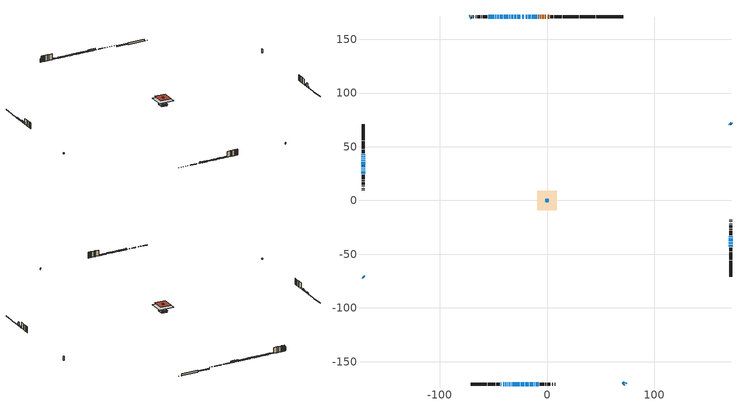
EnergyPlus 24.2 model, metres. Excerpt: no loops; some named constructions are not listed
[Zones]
conditioned space
 floor outside (Floor1 construction): -0.48,-0.48 -0.48,0.48 0.48,0.48 0.48,-0.48 z0.99
 floor adiabatic (Floor2 construction): -3.37,-3.37 -3.37,3.37 3.37,3.37 3.37,-3.37 z0.99
 floor adiabatic (AdiabaticFloorConstruction): -9.19,-9.19 -9.19,9.19 9.19,9.19 9.19,-9.19 z5.87
 floor foundation (Slab1 construction): -3.83,-3.83 -3.83,3.83 3.83,3.83 3.83,-3.83 z-1.45
 floor foundation (Slab2 construction): -3.37,-3.37 -3.37,3.37 3.37,3.37 3.37,-3.37 z-0.91
 floor foundation (Slab3 construction): -4.9,-3.03 -4.9,3.03 4.9,3.03 4.9,-3.03 z0
 wall outside (RimJoist1 construction): 29.78,171.3 14.87,171.3 / -70.95,-171.3 -56.05,-171.3 / -171.3,70.95 -171.3,56.05 / 171.3,-70.95 171.3,-56.05 z0.99:1.29
 wall outside (RimJoist2 construction): 13.94,171.3 6.85,171.3 / -55.12,-171.3 -48.02,-171.3 / -171.3,55.12 -171.3,48.02 / 171.3,-55.12 171.3,-48.02 z0.99:1.29
 wall outside (RimJoist3 construction): 5.92,171.3 2.97,171.3 / -47.09,-171.3 -44.14,-171.3 / -171.3,47.09 -171.3,44.14 / 171.3,-47.09 171.3,-44.14 z0.99:1.29
 wall outside (AdiabaticWallConstruction 1): 2.04,171.3 0.91,171.3 / -0.02,171.3 -0.31,171.3 / -1.23,171.3 -1.93,171.3 / -2.85,171.3 -4.49,171.3 / -5.42,171.3 -6.34,171.3 / -7.26,171.3 -8.08,171.3 z0.99:3.02
 wall outside (AdiabaticWallConstruction): -43.22,-171.3 -42.6,-171.3 z0.99:2.67; -171.3,43.22 -171.3,42.2 / -171.3,41.27 -171.3,40.25 / -20.04,-171.3 -17.07,-171.3 / -16.14,-171.3 -12.89,-171.3 z0.99:2.26; -171.3,39.33 -171.3,38.97 z0.99:2.74; -9,171.3 -14.06,171.3 / -41.68,-171.3 -41.46,-171.3 / -14.99,171.3 -17.59,171.3 / -40.54,-171.3 -39.77,-171.3 / -18.52,171.3 -19.66,171.3 / -20.58,171.3 -20.83,171.3 / -21.76,171.3 -22.9,171.3 / -38.84,-171.3 -37.92,-171.3 / -37,-171.3 -36.74,-171.3 / -35.82,-171.3 -34.55,-171.3 / -33.62,-171.3 -33.37,-171.3 / -32.45,-171.3 -25.31,-171.3 / -23.82,171.3 -24.18,171.3 / -24.38,-171.3 -20.97,-171.3 / 70.95,-171.3 71.66,-170.59 / -171.3,-70.95 -170.59,-71.66 / -171.3,38.04 -171.3,36.86 / -171.3,35.94 -171.3,33.05 / -171.3,32.12 -171.3,31.01 / -25.11,171.3 -27.81,171.3 / -28.74,171.3 -30.4,171.3 / -31.33,171.3 -33.19,171.3 / -34.12,171.3 -35.1,171.3 / -36.02,171.3 -40.34,171.3 / -41.27,171.3 -43.99,171.3 / -44.92,171.3 -46.21,171.3 / -47.14,171.3 -48.31,171.3 / -49.24,171.3 -54.52,171.3 / 171.3,-34.13 171.3,-33.32 / 72.31,-169.94 73.07,-169.18 / -11.96,-171.3 -11.58,-171.3 / -10.65,-171.3 -7.66,-171.3 z0.99:2.21; 171.3,-43.22 171.3,-41.38 z0.99:2.49; 171.3,-40.46 171.3,-38.65 / 171.3,70.95 170.54,71.71 / -70.95,171.3 -71.74,170.5 z0.99:5.82; 171.3,-37.72 171.3,-35.06 z0.99:3.05; -171.3,30.08 -171.3,29.72 z0.99:3.43; -171.3,28.8 -171.3,28.26 z0.99:1.53; -171.3,27.33 -171.3,24.95 z0.99:2.97
 wall outside (Wall1 construction): -55.45,171.3 -59.59,171.3 / -6.73,-171.3 -2.59,-171.3 / -171.3,24.02 -171.3,19.88 / 171.3,-32.39 171.3,-28.25 z0.99:8.31
 wall outside (Wall2 construction): -60.52,171.3 -61.34,171.3 / -1.66,-171.3 -0.84,-171.3 / -171.3,18.95 -171.3,18.13 / 171.3,-27.32 171.3,-26.5 z0.99:8.31
 wall outside (Wall3 construction): -62.27,171.3 -65,171.3 / 0.08,-171.3 2.82,-171.3 / -171.3,17.2 -171.3,14.47 / 171.3,-25.57 171.3,-22.84 z0.99:8.31
 wall outside (Wall4 construction): -65.93,171.3 -66.12,171.3 / 3.75,-171.3 3.94,-171.3 / -171.3,13.54 -171.3,13.35 / 171.3,-21.91 171.3,-21.72 z0.99:8.31
 wall outside (Wall5 construction): -67.05,171.3 -67.32,171.3 / 4.87,-171.3 5.14,-171.3 / -171.3,12.42 -171.3,12.15 / 171.3,-20.79 171.3,-20.52 z0.99:8.31
 wall outside (Wall6 construction): -68.25,171.3 -68.44,171.3 / 6.06,-171.3 6.26,-171.3 / -171.3,11.22 -171.3,11.03 / 171.3,-19.59 171.3,-19.4 z0.99:8.31
 wall outside (Wall7 construction): -69.37,171.3 -70.02,171.3 / 7.18,-171.3 7.84,-171.3 / -171.3,10.1 -171.3,9.45 / 171.3,-18.47 171.3,-17.82 z0.99:8.31
 wall foundation (FoundationWall1 construction): 45.66,171.3,-1.45 45.66,171.3,0.99 67.13,171.3,0.99 67.13,171.3,-1.35 70.95,171.3,-1.35 70.95,171.3,-1.45
 wall foundation (FoundationWall2 construction): 44.73,171.3 30.71,171.3 z-0.91:0.23
 window (WindowConstruction 39): -43.21,-171.3 -42.6,-171.3 z0.99:2.67
 window (WindowConstruction 8): -171.3,43.21 -171.3,42.2 z0.99:2.26
 window (WindowConstruction 9): -171.3,41.27 -171.3,40.25 z0.99:2.26
 window (WindowConstruction 10): -171.3,39.33 -171.3,38.97 z0.99:2.74
 window (WindowConstruction 11): -9,171.3 -14.06,171.3 z0.99:2.21
 window (WindowConstruction 12): -41.68,-171.3 -41.46,-171.3 z0.99:2.21
 window (WindowConstruction): -14.99,171.3 -17.59,171.3 z0.99:2.21
 window (WindowConstruction 40): -40.53,-171.3 -39.77,-171.3 z0.99:2.21
 window (WindowConstruction 13): 171.3,-43.21 171.3,-41.39 z0.99:2.49
 window (WindowConstruction 14): -18.52,171.3 -19.66,171.3 z0.99:2.21
 window (WindowConstruction 15): -20.59,171.3 -20.83,171.3 z0.99:2.21
 window (WindowConstruction 16): -21.76,171.3 -22.9,171.3 z0.99:2.21
 window (WindowConstruction 17): -38.84,-171.3 -37.92,-171.3 z0.99:2.21
 window (WindowConstruction 18): -36.99,-171.3 -36.75,-171.3 z0.99:2.21
 window (WindowConstruction 19): -35.82,-171.3 -34.55,-171.3 z0.99:2.21
 window (WindowConstruction 20): -33.62,-171.3 -33.37,-171.3 z0.99:2.21
 window (WindowConstruction 21): -32.45,-171.3 -25.31,-171.3 z0.99:2.21
 window (WindowConstruction 1): -23.82,171.3 -24.18,171.3 z0.99:2.21
 window (WindowConstruction 22): -24.38,-171.3 -20.97,-171.3 z0.99:2.21
 window (WindowConstruction 23): 70.95,-171.3 71.66,-170.59 z0.99:2.21
 window (WindowConstruction 24): -171.3,-70.95 -170.59,-71.66 z0.99:2.21
 window (WindowConstruction 25): -171.3,38.04 -171.3,36.86 z0.99:2.21
 window (WindowConstruction 26): -171.3,35.93 -171.3,33.05 z0.99:2.21
 window (WindowConstruction 27): -171.3,32.12 -171.3,31.01 z0.99:2.21
 window (WindowConstruction 2): -25.11,171.3 -27.81,171.3 z0.99:2.21
 window (WindowConstruction 41): -28.74,171.3 -30.4,171.3 z0.99:2.21
 window (WindowConstruction 28): 171.3,-40.46 171.3,-38.65 z0.99:5.81
 window (WindowConstruction 29): 171.3,-37.72 171.3,-35.06 z0.99:3.05
 window (WindowConstruction 30): -31.33,171.3 -33.19,171.3 z0.99:2.21
 window (WindowConstruction 31): -34.12,171.3 -35.09,171.3 z0.99:2.21
 window (WindowConstruction 32): -36.02,171.3 -40.34,171.3 z0.99:2.21
 window (WindowConstruction 33): -41.27,171.3 -43.99,171.3 z0.99:2.21
 window (WindowConstruction 34): -44.92,171.3 -46.21,171.3 z0.99:2.21
 window (WindowConstruction 3): -47.14,171.3 -48.31,171.3 z0.99:2.21
 window (WindowConstruction 35): -49.24,171.3 -54.52,171.3 z0.99:2.21
 window (WindowConstruction 36): 171.3,70.95 170.54,71.71 z0.99:5.81
 window (WindowConstruction 37): -70.95,171.3 -71.74,170.51 z0.99:5.81
 window (WindowConstruction 38): -171.3,30.08 -171.3,29.73 z0.99:3.43
 window (WindowConstruction 42): 171.3,-34.13 171.3,-33.32 z0.99:2.21
 window (WindowConstruction 43): 72.31,-169.94 73.07,-169.18 z0.99:2.21
 window (WindowConstruction 4): -20.04,-171.3 -17.07,-171.3 z0.99:2.26
 window (WindowConstruction 44): -171.3,28.8 -171.3,28.26 z0.99:1.52
 window (WindowConstruction 45): -171.3,27.33 -171.3,24.95 z0.99:2.97
 window (WindowConstruction 5): -16.14,-171.3 -12.89,-171.3 z0.99:2.26
 window (WindowConstruction 6): -11.96,-171.3 -11.58,-171.3 z0.99:2.21
 window (WindowConstruction 7): -10.65,-171.3 -7.66,-171.3 z0.99:2.21
 door (Door): 2.04,171.3 0.91,171.3 z0.99:3.02
 door (Door 1): -0.02,171.3 -0.31,171.3 z0.99:3.02
 door (Door 2): -1.24,171.3 -1.93,171.3 z0.99:3.02
 door (Door 3): -2.86,171.3 -4.49,171.3 z0.99:3.02
 door (Door 4): -5.42,171.3 -6.34,171.3 z0.99:3.02
 door (Door 5): -7.26,171.3 -8.07,171.3 z0.99:3.02
 ceiling adiabatic (AdiabaticFloorConstruction): 9.19,-9.19 9.19,9.19 -9.19,9.19 -9.19,-9.19 z5.87
 roof outside (Roof1 construction): -7.18,7.18 -7.18,-7.18 7.18,-7.18 7.18,7.18 z8.31
 roof outside (AdiabaticRoofConstruction): 1.2,1.2 -1.2,1.2 -1.2,-1.2 1.2,-1.2 z8.31; -0.66,0.66 -0.66,-0.66 0.66,-0.66 0.66,0.66 z8.31
 skylight (SkylightConstruction): 1.2,1.2 -1.2,1.2 -1.2,-1.2 1.2,-1.2 z8.31
 skylight (SkylightConstruction 1): -0.66,0.66 -0.66,-0.66 0.66,-0.66 0.66,0.66 z8.31
[EnergyManagementSystem:Program]
unit_heater_supply_fan_1_disaggregate_program: Set unit_heater_supply_fan_1_primary_htg = 0; If unit_heater_htg_coil_1_s > 0; Set unit_heater_supply_fan_1_primary_htg = unit_heater_supply_fan_1_s; EndIf
unit_heater_supply_fan_disaggregate_program: Set unit_heater_supply_fan_primary_htg = 0; If unit_heater_htg_coil_s > 0; Set unit_heater_supply_fan_primary_htg = unit_heater_supply_fan_s; EndIf
unmet_hours_program: Set htg_unmet_hours = 0; Set clg_unmet_hours = 0; Set unit_htg_unmet_hours = 0; If ((DayOfYear >= 1) && (DayOfYear <= 365)); Set unit_htg_unmet_hours = unit_htg_unmet_hours + conditioned_space_htg_unmet_s; If unit_htg_unmet_hours > htg_unmet_hours; Set htg_unmet_hours = unit_htg_unmet_hours; EndIf; EndIf
water_heater_1_EC_adj: If WarmupFlag == 0; Set dhw_e_cons = water_heater_1_energy + water_heater_1_on_cycle_parasitic + water_heater_1_off_cycle_parasitic; Set water_heater_1_ec_adj_act = 0.0 * dhw_e_cons / 1; EndIf
water_heater_EC_adj: If WarmupFlag == 0; Set dhw_e_cons = water_heater_energy + water_heater_on_cycle_parasitic + water_heater_off_cycle_parasitic; Set water_heater_ec_adj_act = 0.0 * dhw_e_cons / 1; EndIf
[EnergyManagementSystem:ProgramCallingManager]
boiler_hydronic_pump_disaggregate_program_calling_manager: EndOfSystemTimestepBeforeHVACReporting; boiler_hydronic_pump_disaggregate_program
boiler_hydronic_pump_power_program_calling_manager: EndOfSystemTimestepBeforeHVACReporting; boiler_hydronic_pump_power_program
component_loads_program_calling_manager: EndOfZoneTimestepAfterZoneReporting; component_loads_program
fridge_schedule_program_calling_manager: BeginZoneTimestepAfterInitHeatBalance; fridge_schedule_program
infil_program_calling_manager: BeginZoneTimestepAfterInitHeatBalance; infil_program
natural_vent_program_calling_manager: BeginZoneTimestepAfterInitHeatBalance; natural_vent_program
total_airflows_program_calling_manager: EndOfZoneTimestepAfterZoneReporting; total_airflows_program
total_loads_program_calling_manager: EndOfZoneTimestepAfterZoneReporting; total_loads_program
unit_heater_supply_fan_1_disaggregate_program_calling_manager: EndOfSystemTimestepBeforeHVACReporting; unit_heater_supply_fan_1_disaggregate_program
unit_heater_supply_fan_disaggregate_program_calling_manager: EndOfSystemTimestepBeforeHVACReporting; unit_heater_supply_fan_disaggregate_program
unmet_hours_program_calling_manager: EndOfZoneTimestepBeforeZoneReporting; unmet_hours_program
water_heater_1_EC_adj_ProgramManager: EndOfSystemTimestepBeforeHVACReporting; water_heater_1_EC_adj
water_heater_EC_adj_ProgramManager: EndOfSystemTimestepBeforeHVACReporting; water_heater_EC_adj
[EnergyManagementSystem:OutputVariable] Type of Data in Variable=Summed
Name | EMS Variable | Update Frequency | EMS Program or Subroutine | Units
boiler hydronic pump disaggregate htg primary | boiler_hydronic_pump_primary_htg | SystemTimestep | boiler_hydronic_pump_disaggregate_program | J
unit heater supply fan 1 disaggregate htg primary | unit_heater_supply_fan_1_primary_htg | SystemTimestep | unit_heater_supply_fan_1_disaggregate_program | J
unit heater supply fan disaggregate htg primary | unit_heater_supply_fan_primary_htg | SystemTimestep | unit_heater_supply_fan_disaggregate_program | J
loads_htg_tot_peakload_outvar; loads_htg_tot_annual_outvar; Energy Management System Output Variable 1; Energy Management System Output Variable 45 | loads_htg_tot | ZoneTimestep | total_loads_program | J
loads_clg_tot_peakload_outvar; loads_clg_tot_annual_outvar; Energy Management System Output Variable 2; Energy Management System Output Variable 46 | loads_clg_tot | ZoneTimestep | total_loads_program | J
htg_unmet_hours_annual_outvar; Energy Management System Output Variable 3 | htg_unmet_hours | ZoneTimestep | unmet_hours_program | hr
clg_unmet_hours_annual_outvar; Energy Management System Output Variable 4 | clg_unmet_hours | ZoneTimestep | unmet_hours_program | hr
loads_htg_roofs_annual_outvar; Energy Management System Output Variable 5 | loads_htg_roofs | ZoneTimestep | component_loads_program | J
loads_htg_ceilings_annual_outvar; Energy Management System Output Variable 6 | loads_htg_ceilings | ZoneTimestep | component_loads_program | J
loads_htg_walls_annual_outvar; Energy Management System Output Variable 7 | loads_htg_walls | ZoneTimestep | component_loads_program | J
loads_htg_rim_joists_annual_outvar; Energy Management System Output Variable 8 | loads_htg_rim_joists | ZoneTimestep | component_loads_program | J
loads_htg_foundation_walls_annual_outvar; Energy Management System Output Variable 9 | loads_htg_foundation_walls | ZoneTimestep | component_loads_program | J
loads_htg_doors_annual_outvar; Energy Management System Output Variable 10 | loads_htg_doors | ZoneTimestep | component_loads_program | J
loads_htg_windows_conduction_annual_outvar; Energy Management System Output Variable 11 | loads_htg_windows_conduction | ZoneTimestep | component_loads_program | J
loads_htg_windows_solar_annual_outvar; Energy Management System Output Variable 12 | loads_htg_windows_solar | ZoneTimestep | component_loads_program | J
loads_htg_skylights_conduction_annual_outvar; Energy Management System Output Variable 13 | loads_htg_skylights_conduction | ZoneTimestep | component_loads_program | J
loads_htg_skylights_solar_annual_outvar; Energy Management System Output Variable 14 | loads_htg_skylights_solar | ZoneTimestep | component_loads_program | J
loads_htg_floors_annual_outvar; Energy Management System Output Variable 15 | loads_htg_floors | ZoneTimestep | component_loads_program | J
loads_htg_slabs_annual_outvar; Energy Management System Output Variable 16 | loads_htg_slabs | ZoneTimestep | component_loads_program | J
loads_htg_internal_mass_annual_outvar; Energy Management System Output Variable 17 | loads_htg_internal_mass | ZoneTimestep | component_loads_program | J
loads_htg_infil_annual_outvar; Energy Management System Output Variable 18 | loads_htg_infil | ZoneTimestep | component_loads_program | J
loads_htg_natvent_annual_outvar; Energy Management System Output Variable 19 | loads_htg_natvent | ZoneTimestep | component_loads_program | J
loads_htg_mechvent_annual_outvar; Energy Management System Output Variable 20 | loads_htg_mechvent | ZoneTimestep | component_loads_program | J
loads_htg_whf_annual_outvar; Energy Management System Output Variable 21 | loads_htg_whf | ZoneTimestep | component_loads_program | J
loads_htg_ducts_annual_outvar; Energy Management System Output Variable 22 | loads_htg_ducts | ZoneTimestep | component_loads_program | J
loads_htg_intgains_annual_outvar; Energy Management System Output Variable 23 | loads_htg_intgains | ZoneTimestep | component_loads_program | J
loads_htg_lighting_annual_outvar; Energy Management System Output Variable 24 | loads_htg_lighting | ZoneTimestep | component_loads_program | J
loads_clg_roofs_annual_outvar; Energy Management System Output Variable 25 | loads_clg_roofs | ZoneTimestep | component_loads_program | J
loads_clg_ceilings_annual_outvar; Energy Management System Output Variable 26 | loads_clg_ceilings | ZoneTimestep | component_loads_program | J
loads_clg_walls_annual_outvar; Energy Management System Output Variable 27 | loads_clg_walls | ZoneTimestep | component_loads_program | J
loads_clg_rim_joists_annual_outvar; Energy Management System Output Variable 28 | loads_clg_rim_joists | ZoneTimestep | component_loads_program | J
loads_clg_foundation_walls_annual_outvar; Energy Management System Output Variable 29 | loads_clg_foundation_walls | ZoneTimestep | component_loads_program | J
loads_clg_doors_annual_outvar; Energy Management System Output Variable 30 | loads_clg_doors | ZoneTimestep | component_loads_program | J
loads_clg_windows_conduction_annual_outvar; Energy Management System Output Variable 31 | loads_clg_windows_conduction | ZoneTimestep | component_loads_program | J
loads_clg_windows_solar_annual_outvar; Energy Management System Output Variable 32 | loads_clg_windows_solar | ZoneTimestep | component_loads_program | J
loads_clg_skylights_conduction_annual_outvar; Energy Management System Output Variable 33 | loads_clg_skylights_conduction | ZoneTimestep | component_loads_program | J
loads_clg_skylights_solar_annual_outvar; Energy Management System Output Variable 34 | loads_clg_skylights_solar | ZoneTimestep | component_loads_program | J
loads_clg_floors_annual_outvar; Energy Management System Output Variable 35 | loads_clg_floors | ZoneTimestep | component_loads_program | J
loads_clg_slabs_annual_outvar; Energy Management System Output Variable 36 | loads_clg_slabs | ZoneTimestep | component_loads_program | J
loads_clg_internal_mass_annual_outvar; Energy Management System Output Variable 37 | loads_clg_internal_mass | ZoneTimestep | component_loads_program | J
loads_clg_infil_annual_outvar; Energy Management System Output Variable 38 | loads_clg_infil | ZoneTimestep | component_loads_program | J
loads_clg_natvent_annual_outvar; Energy Management System Output Variable 39 | loads_clg_natvent | ZoneTimestep | component_loads_program | J
loads_clg_mechvent_annual_outvar; Energy Management System Output Variable 40 | loads_clg_mechvent | ZoneTimestep | component_loads_program | J
loads_clg_whf_annual_outvar; Energy Management System Output Variable 41 | loads_clg_whf | ZoneTimestep | component_loads_program | J
loads_clg_ducts_annual_outvar; Energy Management System Output Variable 42 | loads_clg_ducts | ZoneTimestep | component_loads_program | J
loads_clg_intgains_annual_outvar; Energy Management System Output Variable 43 | loads_clg_intgains | ZoneTimestep | component_loads_program | J
loads_clg_lighting_annual_outvar; Energy Management System Output Variable 44 | loads_clg_lighting | ZoneTimestep | component_loads_program | J
[Schedule:Day:Interval]
interior lighting schedule day: No, 01:00, 0.108182, 04:00, 0.0901515, 05:00, 0.0991667, 06:00, 0.162273, 07:00, 0.270455, 08:00, 0.342576, 10:00, 0.369621, 11:00, 0.351591, 12:00, 0.333561, 13:00, 0.324545, 14:00, 0.31553, 15:00, 0.333561, 16:00, 0.369621, 17:00, 0.450758, 18:00, 0.585985, 19:00, 0.775303, 20:00, 0.955606, 21:00, 0.991667, 22:00, 0.712197, 23:00, 0.360606, 24:00, 0.162273
interior lighting schedule day 1: No, 01:00, 0.100909, 04:00, 0.0840909, 05:00, 0.0925, 06:00, 0.151364, 07:00, 0.252273, 08:00, 0.319545, 10:00, 0.344773, 11:00, 0.327955, 12:00, 0.311136, 13:00, 0.302727, 14:00, 0.294318, 15:00, 0.311136, 16:00, 0.344773, 17:00, 0.420455, 18:00, 0.546591, 19:00, 0.723182, 20:00, 0.891364, 21:00, 0.925, 22:00, 0.664318, 23:00, 0.336364, 24:00, 0.151364
interior lighting schedule day 2: No, 01:00, 0.0927273, 04:00, 0.0772727, 05:00, 0.085, 06:00, 0.139091, 07:00, 0.231818, 08:00, 0.293636, 10:00, 0.316818, 11:00, 0.301364, 12:00, 0.285909, 13:00, 0.278182, 14:00, 0.270455, 15:00, 0.285909, 16:00, 0.316818, 17:00, 0.386364, 18:00, 0.502273, 19:00, 0.664545, 20:00, 0.819091, 21:00, 0.85, 22:00, 0.610455, 23:00, 0.309091, 24:00, 0.139091
interior lighting schedule day 3: No, 01:00, 0.0845455, 04:00, 0.0704545, 05:00, 0.0775, 06:00, 0.126818, 07:00, 0.211364, 08:00, 0.267727, 10:00, 0.288864, 11:00, 0.274773, 12:00, 0.260682, 13:00, 0.253636, 14:00, 0.246591, 15:00, 0.260682, 16:00, 0.288864, 17:00, 0.352273, 18:00, 0.457955, 19:00, 0.605909, 20:00, 0.746818, 21:00, 0.775, 22:00, 0.556591, 23:00, 0.281818, 24:00, 0.126818
interior lighting schedule day 4: No, 01:00, 0.0763636, 04:00, 0.0636364, 05:00, 0.07, 06:00, 0.114545, 07:00, 0.190909, 08:00, 0.241818, 10:00, 0.260909, 11:00, 0.248182, 12:00, 0.235455, 13:00, 0.229091, 14:00, 0.222727, 15:00, 0.235455, 16:00, 0.260909, 17:00, 0.318182, 18:00, 0.413636, 19:00, 0.547273, 20:00, 0.674545, 21:00, 0.7, 22:00, 0.502727, 23:00, 0.254545, 24:00, 0.114545
interior lighting schedule day 5: No, 01:00, 0.0727273, 04:00, 0.0606061, 05:00, 0.0666667, 06:00, 0.109091, 07:00, 0.181818, 08:00, 0.230303, 10:00, 0.248485, 11:00, 0.236364, 12:00, 0.224242, 13:00, 0.218182, 14:00, 0.212121, 15:00, 0.224242, 16:00, 0.248485, 17:00, 0.30303, 18:00, 0.393939, 19:00, 0.521212, 20:00, 0.642424, 21:00, 0.666667, 22:00, 0.478788, 23:00, 0.242424, 24:00, 0.109091
interior lighting schedule day 6: No, 01:00, 0.0745455, 04:00, 0.0621212, 05:00, 0.0683333, 06:00, 0.111818, 07:00, 0.186364, 08:00, 0.236061, 10:00, 0.254697, 11:00, 0.242273, 12:00, 0.229848, 13:00, 0.223636, 14:00, 0.217424, 15:00, 0.229848, 16:00, 0.254697, 17:00, 0.310606, 18:00, 0.403788, 19:00, 0.534242, 20:00, 0.658485, 21:00, 0.683333, 22:00, 0.490758, 23:00, 0.248485, 24:00, 0.111818
interior lighting schedule day 7: No, 01:00, 0.08, 04:00, 0.0666667, 05:00, 0.0733333, 06:00, 0.12, 07:00, 0.2, 08:00, 0.253333, 10:00, 0.273333, 11:00, 0.26, 12:00, 0.246667, 13:00, 0.24, 14:00, 0.233333, 15:00, 0.246667, 16:00, 0.273333, 17:00, 0.333333, 18:00, 0.433333, 19:00, 0.573333, 20:00, 0.706667, 21:00, 0.733333, 22:00, 0.526667, 23:00, 0.266667, 24:00, 0.12
interior lighting schedule day 8: No, 01:00, 0.0890909, 04:00, 0.0742424, 05:00, 0.0816667, 06:00, 0.133636, 07:00, 0.222727, 08:00, 0.282121, 10:00, 0.304394, 11:00, 0.289545, 12:00, 0.274697, 13:00, 0.267273, 14:00, 0.259848, 15:00, 0.274697, 16:00, 0.304394, 17:00, 0.371212, 18:00, 0.482576, 19:00, 0.638485, 20:00, 0.78697, 21:00, 0.816667, 22:00, 0.586515, 23:00, 0.29697, 24:00, 0.133636
interior lighting schedule day 9: No, 01:00, 0.0972727, 04:00, 0.0810606, 05:00, 0.0891667, 06:00, 0.145909, 07:00, 0.243182, 08:00, 0.30803, 10:00, 0.332348, 11:00, 0.316136, 12:00, 0.299924, 13:00, 0.291818, 14:00, 0.283712, 15:00, 0.299924, 16:00, 0.332348, 17:00, 0.405303, 18:00, 0.526894, 19:00, 0.697121, 20:00, 0.859242, 21:00, 0.891667, 22:00, 0.640379, 23:00, 0.324242, 24:00, 0.145909
interior lighting schedule day 10: No, 01:00, 0.105455, 04:00, 0.0878788, 05:00, 0.0966667, 06:00, 0.158182, 07:00, 0.263636, 08:00, 0.333939, 10:00, 0.360303, 11:00, 0.342727, 12:00, 0.325152, 13:00, 0.316364, 14:00, 0.307576, 15:00, 0.325152, 16:00, 0.360303, 17:00, 0.439394, 18:00, 0.571212, 19:00, 0.755758, 20:00, 0.931515, 21:00, 0.966667, 22:00, 0.694242, 23:00, 0.351515, 24:00, 0.158182
interior lighting schedule day 11: No, 01:00, 0.109091, 04:00, 0.0909091, 05:00, 0.1, 06:00, 0.163636, 07:00, 0.272727, 08:00, 0.345455, 10:00, 0.372727, 11:00, 0.354545, 12:00, 0.336364, 13:00, 0.327273, 14:00, 0.318182, 15:00, 0.336364, 16:00, 0.372727, 17:00, 0.454545, 18:00, 0.590909, 19:00, 0.781818, 20:00, 0.963636, 21:00, 1, 22:00, 0.718182, 23:00, 0.363636, 24:00, 0.163636
interior lighting schedule default day; occupants schedule default day; clothes dryer schedule default day; cooking range schedule default day; mech vent bath fan 0 schedule default day; mech vent bath fan 1 schedule default day; mech vent range fan 0 schedule default day; misc plug loads schedule default day; general water use schedule default day; clothes dryer exhaust 0 schedule default day; cooling season schedule day; cooling season schedule day 2; cooling season schedule default day; exterior lighting schedule default day; natural vent schedule default day: No, 24:00, 0
occupants schedule day: No, 05:00, 0.426829, 06:00, 0.719512, 07:00, 1, 08:00, 0.670732, 09:00, 0.329268, 14:00, 0.170732, 15:00, 0.231707, 16:00, 0.329268, 17:00, 0.5, 18:00, 0.670732, 19:00, 0.829268, 21:00, 1, 22:00, 0.853659, 23:00, 0.646341, 24:00, 0.426829
clothes dryer schedule day; clothes dryer exhaust 0 schedule day: No, 01:00, 0.123457, 02:00, 0.0740741, 03:00, 0.0493827, 04:00, 0.0246914, 05:00, 0.0493827, 06:00, 0.0740741, 07:00, 0.197531, 08:00, 0.395062, 09:00, 0.592593, 10:00, 0.839506, 11:00, 0.962963, 12:00, 1, 13:00, 0.91358, 14:00, 0.82716, 15:00, 0.716049, 16:00, 0.753086, 17:00, 0.679012, 18:00, 0.666667, 20:00, 0.62963, 21:00, 0.641975, 22:00, 0.666667, 23:00, 0.54321, 24:00, 0.296296
cooking range schedule day: No, 05:00, 0.0597015, 06:00, 0.11194, 07:00, 0.171642, 08:00, 0.291045, 11:00, 0.343284, 12:00, 0.402985, 13:00, 0.462687, 14:00, 0.343284, 15:00, 0.291045, 16:00, 0.402985, 17:00, 0.567164, 18:00, 1, 19:00, 0.850746, 20:00, 0.432836, 21:00, 0.291045, 22:00, 0.231343, 23:00, 0.171642, 24:00, 0.11194
mech vent bath fan 0 schedule day; mech vent bath fan 1 schedule day: No, 07:00, 0, 08:00, 1, 09:00, 0.2, 24:00, 0
mech vent range fan 0 schedule day: No, 18:00, 0, 19:00, 1, 20:00, 0.2, 24:00, 0
misc plug loads schedule day: No, 06:00, 0.705882, 07:00, 0.745098, 08:00, 0.803922, 15:00, 0.823529, 16:00, 0.862745, 17:00, 0.921569, 18:00, 0.980392, 19:00, 1, 20:00, 0.980392, 21:00, 0.941176, 22:00, 0.862745, 23:00, 0.784314, 24:00, 0.72549
general water use schedule day: No, 01:00, 0.315068, 03:00, 0.287671, 04:00, 0.342466, 05:00, 0.369863, 06:00, 0.520548, 07:00, 0.60274, 08:00, 0.534247, 10:00, 0.506849, 11:00, 0.465753, 14:00, 0.479452, 15:00, 0.534247, 16:00, 0.589041, 17:00, 0.69863, 18:00, 0.876712, 19:00, 0.890411, 20:00, 0.986301, 21:00, 1, 22:00, 0.863014, 23:00, 0.616438, 24:00, 0.465753
cooling season schedule day 1: No, 24:00, 1
exterior lighting schedule day: No, 01:00, 0.566667, 03:00, 0.524167, 05:00, 0.495833, 06:00, 0.5525, 07:00, 0.623333, 08:00, 0.580833, 09:00, 0.439167, 10:00, 0.354167, 12:00, 0.34, 13:00, 0.354167, 14:00, 0.396667, 15:00, 0.425, 16:00, 0.495833, 17:00, 0.623333, 18:00, 0.793333, 19:00, 0.906667, 20:00, 0.963333, 21:00, 0.991667, 22:00, 0.920833, 23:00, 0.793333, 24:00, 0.665833
exterior lighting schedule day 1: No, 01:00, 0.528571, 03:00, 0.488929, 05:00, 0.4625, 06:00, 0.515357, 07:00, 0.581429, 08:00, 0.541786, 09:00, 0.409643, 10:00, 0.330357, 12:00, 0.317143, 13:00, 0.330357, 14:00, 0.37, 15:00, 0.396429, 16:00, 0.4625, 17:00, 0.581429, 18:00, 0.74, 19:00, 0.845714, 20:00, 0.898571, 21:00, 0.925, 22:00, 0.858929, 23:00, 0.74, 24:00, 0.621071
exterior lighting schedule day 10: No, 01:00, 0.552381, 03:00, 0.510952, 05:00, 0.483333, 06:00, 0.538571, 07:00, 0.607619, 08:00, 0.56619, 09:00, 0.428095, 10:00, 0.345238, 12:00, 0.331429, 13:00, 0.345238, 14:00, 0.386667, 15:00, 0.414286, 16:00, 0.483333, 17:00, 0.607619, 18:00, 0.773333, 19:00, 0.88381, 20:00, 0.939048, 21:00, 0.966667, 22:00, 0.897619, 23:00, 0.773333, 24:00, 0.649048
exterior lighting schedule day 11: No, 01:00, 0.571429, 03:00, 0.528571, 05:00, 0.5, 06:00, 0.557143, 07:00, 0.628571, 08:00, 0.585714, 09:00, 0.442857, 10:00, 0.357143, 12:00, 0.342857, 13:00, 0.357143, 14:00, 0.4, 15:00, 0.428571, 16:00, 0.5, 17:00, 0.628571, 18:00, 0.8, 19:00, 0.914286, 20:00, 0.971429, 21:00, 1, 22:00, 0.928571, 23:00, 0.8, 24:00, 0.671429
exterior lighting schedule day 2: No, 01:00, 0.485714, 03:00, 0.449286, 05:00, 0.425, 06:00, 0.473571, 07:00, 0.534286, 08:00, 0.497857, 09:00, 0.376429, 10:00, 0.303571, 12:00, 0.291429, 13:00, 0.303571, 14:00, 0.34, 15:00, 0.364286, 16:00, 0.425, 17:00, 0.534286, 18:00, 0.68, 19:00, 0.777143, 20:00, 0.825714, 21:00, 0.85, 22:00, 0.789286, 23:00, 0.68, 24:00, 0.570714
exterior lighting schedule day 3: No, 01:00, 0.442857, 03:00, 0.409643, 05:00, 0.3875, 06:00, 0.431786, 07:00, 0.487143, 08:00, 0.453929, 09:00, 0.343214, 10:00, 0.276786, 12:00, 0.265714, 13:00, 0.276786, 14:00, 0.31, 15:00, 0.332143, 16:00, 0.3875, 17:00, 0.487143, 18:00, 0.62, 19:00, 0.708571, 20:00, 0.752857, 21:00, 0.775, 22:00, 0.719643, 23:00, 0.62, 24:00, 0.520357
exterior lighting schedule day 4: No, 01:00, 0.4, 03:00, 0.37, 05:00, 0.35, 06:00, 0.39, 07:00, 0.44, 08:00, 0.41, 09:00, 0.31, 10:00, 0.25, 12:00, 0.24, 13:00, 0.25, 14:00, 0.28, 15:00, 0.3, 16:00, 0.35, 17:00, 0.44, 18:00, 0.56, 19:00, 0.64, 20:00, 0.68, 21:00, 0.7, 22:00, 0.65, 23:00, 0.56, 24:00, 0.47
exterior lighting schedule day 5: No, 01:00, 0.380952, 03:00, 0.352381, 05:00, 0.333333, 06:00, 0.371429, 07:00, 0.419048, 08:00, 0.390476, 09:00, 0.295238, 10:00, 0.238095, 12:00, 0.228571, 13:00, 0.238095, 14:00, 0.266667, 15:00, 0.285714, 16:00, 0.333333, 17:00, 0.419048, 18:00, 0.533333, 19:00, 0.609524, 20:00, 0.647619, 21:00, 0.666667, 22:00, 0.619048, 23:00, 0.533333, 24:00, 0.447619
exterior lighting schedule day 6: No, 01:00, 0.390476, 03:00, 0.36119, 05:00, 0.341667, 06:00, 0.380714, 07:00, 0.429524, 08:00, 0.400238, 09:00, 0.302619, 10:00, 0.244048, 12:00, 0.234286, 13:00, 0.244048, 14:00, 0.273333, 15:00, 0.292857, 16:00, 0.341667, 17:00, 0.429524, 18:00, 0.546667, 19:00, 0.624762, 20:00, 0.66381, 21:00, 0.683333, 22:00, 0.634524, 23:00, 0.546667, 24:00, 0.45881
exterior lighting schedule day 7: No, 01:00, 0.419048, 03:00, 0.387619, 05:00, 0.366667, 06:00, 0.408571, 07:00, 0.460952, 08:00, 0.429524, 09:00, 0.324762, 10:00, 0.261905, 12:00, 0.251429, 13:00, 0.261905, 14:00, 0.293333, 15:00, 0.314286, 16:00, 0.366667, 17:00, 0.460952, 18:00, 0.586667, 19:00, 0.670476, 20:00, 0.712381, 21:00, 0.733333, 22:00, 0.680952, 23:00, 0.586667, 24:00, 0.492381
exterior lighting schedule day 8: No, 01:00, 0.466667, 03:00, 0.431667, 05:00, 0.408333, 06:00, 0.455, 07:00, 0.513333, 08:00, 0.478333, 09:00, 0.361667, 10:00, 0.291667, 12:00, 0.28, 13:00, 0.291667, 14:00, 0.326667, 15:00, 0.35, 16:00, 0.408333, 17:00, 0.513333, 18:00, 0.653333, 19:00, 0.746667, 20:00, 0.793333, 21:00, 0.816667, 22:00, 0.758333, 23:00, 0.653333, 24:00, 0.548333
exterior lighting schedule day 9: No, 01:00, 0.509524, 03:00, 0.47131, 05:00, 0.445833, 06:00, 0.496786, 07:00, 0.560476, 08:00, 0.522262, 09:00, 0.394881, 10:00, 0.318452, 12:00, 0.305714, 13:00, 0.318452, 14:00, 0.356667, 15:00, 0.382143, 16:00, 0.445833, 17:00, 0.560476, 18:00, 0.713333, 19:00, 0.815238, 20:00, 0.86619, 21:00, 0.891667, 22:00, 0.827976, 23:00, 0.713333, 24:00, 0.59869
[Schedule:Week:Daily]
interior lighting schedule Week Rule - Oct28-Nov3: interior lighting schedule day 9, interior lighting schedule day 9, interior lighting schedule day 9, interior lighting schedule day 9, interior lighting schedule day 10, interior lighting schedule day 10, interior lighting schedule day 10, interior lighting schedule default day, interior lighting schedule default day, interior lighting schedule default day, interior lighting schedule default day, interior lighting schedule default day
interior lighting schedule Week Rule - Nov4-Nov24: interior lighting schedule day 10, interior lighting schedule day 10, interior lighting schedule day 10, interior lighting schedule day 10, interior lighting schedule day 10, interior lighting schedule day 10, interior lighting schedule day 10, interior lighting schedule default day, interior lighting schedule default day, interior lighting schedule default day, interior lighting schedule default day, interior lighting schedule default day
interior lighting schedule Week Rule - Nov25-Dec1: interior lighting schedule day 10, interior lighting schedule day 10, interior lighting schedule day 10, interior lighting schedule day 10, interior lighting schedule day 10, interior lighting schedule day 10, interior lighting schedule day 11, interior lighting schedule default day, interior lighting schedule default day, interior lighting schedule default day, interior lighting schedule default day, interior lighting schedule default day
interior lighting schedule Week Rule - Dec2-Dec31: interior lighting schedule day 11, interior lighting schedule day 11, interior lighting schedule day 11, interior lighting schedule day 11, interior lighting schedule day 11, interior lighting schedule day 11, interior lighting schedule day 11, interior lighting schedule default day, interior lighting schedule default day, interior lighting schedule default day, interior lighting schedule default day, interior lighting schedule default day
occupants schedule Week Rule - Jan1-Dec31: occupants schedule day, occupants schedule day, occupants schedule day, occupants schedule day, occupants schedule day, occupants schedule day, occupants schedule day, occupants schedule default day, occupants schedule default day, occupants schedule default day, occupants schedule default day, occupants schedule default day
clothes dryer schedule Week Rule - Jan1-Dec31: clothes dryer schedule day, clothes dryer schedule day, clothes dryer schedule day, clothes dryer schedule day, clothes dryer schedule day, clothes dryer schedule day, clothes dryer schedule day, clothes dryer schedule default day, clothes dryer schedule default day, clothes dryer schedule default day, clothes dryer schedule default day, clothes dryer schedule default day
cooking range schedule Week Rule - Jan1-Dec31: cooking range schedule day, cooking range schedule day, cooking range schedule day, cooking range schedule day, cooking range schedule day, cooking range schedule day, cooking range schedule day, cooking range schedule default day, cooking range schedule default day, cooking range schedule default day, cooking range schedule default day, cooking range schedule default day
mech vent bath fan 0 schedule Week Rule - Jan1-Dec31: mech vent bath fan 0 schedule day, mech vent bath fan 0 schedule day, mech vent bath fan 0 schedule day, mech vent bath fan 0 schedule day, mech vent bath fan 0 schedule day, mech vent bath fan 0 schedule day, mech vent bath fan 0 schedule day, mech vent bath fan 0 schedule default day, mech vent bath fan 0 schedule default day, mech vent bath fan 0 schedule default day, mech vent bath fan 0 schedule default day, mech vent bath fan 0 schedule default day
mech vent bath fan 1 schedule Week Rule - Jan1-Dec31: mech vent bath fan 1 schedule day, mech vent bath fan 1 schedule day, mech vent bath fan 1 schedule day, mech vent bath fan 1 schedule day, mech vent bath fan 1 schedule day, mech vent bath fan 1 schedule day, mech vent bath fan 1 schedule day, mech vent bath fan 1 schedule default day, mech vent bath fan 1 schedule default day, mech vent bath fan 1 schedule default day, mech vent bath fan 1 schedule default day, mech vent bath fan 1 schedule default day
mech vent range fan 0 schedule Week Rule - Jan1-Dec31: mech vent range fan 0 schedule day, mech vent range fan 0 schedule day, mech vent range fan 0 schedule day, mech vent range fan 0 schedule day, mech vent range fan 0 schedule day, mech vent range fan 0 schedule day, mech vent range fan 0 schedule day, mech vent range fan 0 schedule default day, mech vent range fan 0 schedule default day, mech vent range fan 0 schedule default day, mech vent range fan 0 schedule default day, mech vent range fan 0 schedule default day
misc plug loads schedule Week Rule - Jan1-Dec31: misc plug loads schedule day, misc plug loads schedule day, misc plug loads schedule day, misc plug loads schedule day, misc plug loads schedule day, misc plug loads schedule day, misc plug loads schedule day, misc plug loads schedule default day, misc plug loads schedule default day, misc plug loads schedule default day, misc plug loads schedule default day, misc plug loads schedule default day
general water use schedule Week Rule - Jan1-Dec31: general water use schedule day, general water use schedule day, general water use schedule day, general water use schedule day, general water use schedule day, general water use schedule day, general water use schedule day, general water use schedule default day, general water use schedule default day, general water use schedule default day, general water use schedule default day, general water use schedule default day
clothes dryer exhaust 0 schedule Week Rule - Jan1-Dec31: clothes dryer exhaust 0 schedule day, clothes dryer exhaust 0 schedule day, clothes dryer exhaust 0 schedule day, clothes dryer exhaust 0 schedule day, clothes dryer exhaust 0 schedule day, clothes dryer exhaust 0 schedule day, clothes dryer exhaust 0 schedule day, clothes dryer exhaust 0 schedule default day, clothes dryer exhaust 0 schedule default day, clothes dryer exhaust 0 schedule default day, clothes dryer exhaust 0 schedule default day, clothes dryer exhaust 0 schedule default day
cooling season schedule Week Rule - Jan1-May26: cooling season schedule day, cooling season schedule day, cooling season schedule day, cooling season schedule day, cooling season schedule day, cooling season schedule day, cooling season schedule day, cooling season schedule default day, cooling season schedule default day, cooling season schedule default day, cooling season schedule default day, cooling season schedule default day
cooling season schedule Week Rule - May27-Jun2: cooling season schedule day, cooling season schedule day, cooling season schedule day, cooling season schedule day, cooling season schedule day, cooling season schedule day 1, cooling season schedule day 1, cooling season schedule default day, cooling season schedule default day, cooling season schedule default day, cooling season schedule default day, cooling season schedule default day
cooling season schedule Week Rule - Jun3-Aug25: cooling season schedule day 1, cooling season schedule day 1, cooling season schedule day 1, cooling season schedule day 1, cooling season schedule day 1, cooling season schedule day 1, cooling season schedule day 1, cooling season schedule default day, cooling season schedule default day, cooling season schedule default day, cooling season schedule default day, cooling season schedule default day
cooling season schedule Week Rule - Aug26-Sep1: cooling season schedule day 1, cooling season schedule day 1, cooling season schedule day 1, cooling season schedule day 1, cooling season schedule day 1, cooling season schedule day 1, cooling season schedule day 2, cooling season schedule default day, cooling season schedule default day, cooling season schedule default day, cooling season schedule default day, cooling season schedule default day
cooling season schedule Week Rule - Sep2-Dec31: cooling season schedule day 2, cooling season schedule day 2, cooling season schedule day 2, cooling season schedule day 2, cooling season schedule day 2, cooling season schedule day 2, cooling season schedule day 2, cooling season schedule default day, cooling season schedule default day, cooling season schedule default day, cooling season schedule default day, cooling season schedule default day
exterior lighting schedule Week Rule - Jan1-Jan27: exterior lighting schedule day, exterior lighting schedule day, exterior lighting schedule day, exterior lighting schedule day, exterior lighting schedule day, exterior lighting schedule day, exterior lighting schedule day, exterior lighting schedule default day, exterior lighting schedule default day, exterior lighting schedule default day, exterior lighting schedule default day, exterior lighting schedule default day
exterior lighting schedule Week Rule - Jan28-Feb3: exterior lighting schedule day, exterior lighting schedule day, exterior lighting schedule day, exterior lighting schedule day, exterior lighting schedule day 1, exterior lighting schedule day 1, exterior lighting schedule day 1, exterior lighting schedule default day, exterior lighting schedule default day, exterior lighting schedule default day, exterior lighting schedule default day, exterior lighting schedule default day
exterior lighting schedule Week Rule - Feb4-Feb24: exterior lighting schedule day 1, exterior lighting schedule day 1, exterior lighting schedule day 1, exterior lighting schedule day 1, exterior lighting schedule day 1, exterior lighting schedule day 1, exterior lighting schedule day 1, exterior lighting schedule default day, exterior lighting schedule default day, exterior lighting schedule default day, exterior lighting schedule default day, exterior lighting schedule default day
exterior lighting schedule Week Rule - Feb25-Mar3: exterior lighting schedule day 1, exterior lighting schedule day 1, exterior lighting schedule day 1, exterior lighting schedule day 1, exterior lighting schedule day 2, exterior lighting schedule day 2, exterior lighting schedule day 2, exterior lighting schedule default day, exterior lighting schedule default day, exterior lighting schedule default day, exterior lighting schedule default day, exterior lighting schedule default day
exterior lighting schedule Week Rule - Mar4-Mar31: exterior lighting schedule day 2, exterior lighting schedule day 2, exterior lighting schedule day 2, exterior lighting schedule day 2, exterior lighting schedule day 2, exterior lighting schedule day 2, exterior lighting schedule day 2, exterior lighting schedule default day, exterior lighting schedule default day, exterior lighting schedule default day, exterior lighting schedule default day, exterior lighting schedule default day
exterior lighting schedule Week Rule - Apr1-Apr28: exterior lighting schedule day 3, exterior lighting schedule day 3, exterior lighting schedule day 3, exterior lighting schedule day 3, exterior lighting schedule day 3, exterior lighting schedule day 3, exterior lighting schedule day 3, exterior lighting schedule default day, exterior lighting schedule default day, exterior lighting schedule default day, exterior lighting schedule default day, exterior lighting schedule default day
exterior lighting schedule Week Rule - Apr29-May5: exterior lighting schedule day 3, exterior lighting schedule day 3, exterior lighting schedule day 4, exterior lighting schedule day 4, exterior lighting schedule day 4, exterior lighting schedule day 4, exterior lighting schedule day 4, exterior lighting schedule default day, exterior lighting schedule default day, exterior lighting schedule default day, exterior lighting schedule default day, exterior lighting schedule default day
exterior lighting schedule Week Rule - May6-May26: exterior lighting schedule day 4, exterior lighting schedule day 4, exterior lighting schedule day 4, exterior lighting schedule day 4, exterior lighting schedule day 4, exterior lighting schedule day 4, exterior lighting schedule day 4, exterior lighting schedule default day, exterior lighting schedule default day, exterior lighting schedule default day, exterior lighting schedule default day, exterior lighting schedule default day
exterior lighting schedule Week Rule - May27-Jun2: exterior lighting schedule day 4, exterior lighting schedule day 4, exterior lighting schedule day 4, exterior lighting schedule day 4, exterior lighting schedule day 4, exterior lighting schedule day 5, exterior lighting schedule day 5, exterior lighting schedule default day, exterior lighting schedule default day, exterior lighting schedule default day, exterior lighting schedule default day, exterior lighting schedule default day
exterior lighting schedule Week Rule - Jun3-Jun30: exterior lighting schedule day 5, exterior lighting schedule day 5, exterior lighting schedule day 5, exterior lighting schedule day 5, exterior lighting schedule day 5, exterior lighting schedule day 5, exterior lighting schedule day 5, exterior lighting schedule default day, exterior lighting schedule default day, exterior lighting schedule default day, exterior lighting schedule default day, exterior lighting schedule default day
exterior lighting schedule Week Rule - Jul1-Jul28: exterior lighting schedule day 6, exterior lighting schedule day 6, exterior lighting schedule day 6, exterior lighting schedule day 6, exterior lighting schedule day 6, exterior lighting schedule day 6, exterior lighting schedule day 6, exterior lighting schedule default day, exterior lighting schedule default day, exterior lighting schedule default day, exterior lighting schedule default day, exterior lighting schedule default day
exterior lighting schedule Week Rule - Jul29-Aug4: exterior lighting schedule day 6, exterior lighting schedule day 6, exterior lighting schedule day 6, exterior lighting schedule day 7, exterior lighting schedule day 7, exterior lighting schedule day 7, exterior lighting schedule day 7, exterior lighting schedule default day, exterior lighting schedule default day, exterior lighting schedule default day, exterior lighting schedule default day, exterior lighting schedule default day
exterior lighting schedule Week Rule - Aug5-Aug25: exterior lighting schedule day 7, exterior lighting schedule day 7, exterior lighting schedule day 7, exterior lighting schedule day 7, exterior lighting schedule day 7, exterior lighting schedule day 7, exterior lighting schedule day 7, exterior lighting schedule default day, exterior lighting schedule default day, exterior lighting schedule default day, exterior lighting schedule default day, exterior lighting schedule default day
exterior lighting schedule Week Rule - Aug26-Sep1: exterior lighting schedule day 7, exterior lighting schedule day 7, exterior lighting schedule day 7, exterior lighting schedule day 7, exterior lighting schedule day 7, exterior lighting schedule day 7, exterior lighting schedule day 8, exterior lighting schedule default day, exterior lighting schedule default day, exterior lighting schedule default day, exterior lighting schedule default day, exterior lighting schedule default day
exterior lighting schedule Week Rule - Sep2-Sep29: exterior lighting schedule day 8, exterior lighting schedule day 8, exterior lighting schedule day 8, exterior lighting schedule day 8, exterior lighting schedule day 8, exterior lighting schedule day 8, exterior lighting schedule day 8, exterior lighting schedule default day, exterior lighting schedule default day, exterior lighting schedule default day, exterior lighting schedule default day, exterior lighting schedule default day
exterior lighting schedule Week Rule - Sep30-Oct6: exterior lighting schedule day 8, exterior lighting schedule day 9, exterior lighting schedule day 9, exterior lighting schedule day 9, exterior lighting schedule day 9, exterior lighting schedule day 9, exterior lighting schedule day 9, exterior lighting schedule default day, exterior lighting schedule default day, exterior lighting schedule default day, exterior lighting schedule default day, exterior lighting schedule default day
exterior lighting schedule Week Rule - Oct7-Oct27: exterior lighting schedule day 9, exterior lighting schedule day 9, exterior lighting schedule day 9, exterior lighting schedule day 9, exterior lighting schedule day 9, exterior lighting schedule day 9, exterior lighting schedule day 9, exterior lighting schedule default day, exterior lighting schedule default day, exterior lighting schedule default day, exterior lighting schedule default day, exterior lighting schedule default day
exterior lighting schedule Week Rule - Oct28-Nov3: exterior lighting schedule day 9, exterior lighting schedule day 9, exterior lighting schedule day 9, exterior lighting schedule day 9, exterior lighting schedule day 10, exterior lighting schedule day 10, exterior lighting schedule day 10, exterior lighting schedule default day, exterior lighting schedule default day, exterior lighting schedule default day, exterior lighting schedule default day, exterior lighting schedule default day
exterior lighting schedule Week Rule - Nov4-Nov24: exterior lighting schedule day 10, exterior lighting schedule day 10, exterior lighting schedule day 10, exterior lighting schedule day 10, exterior lighting schedule day 10, exterior lighting schedule day 10, exterior lighting schedule day 10, exterior lighting schedule default day, exterior lighting schedule default day, exterior lighting schedule default day, exterior lighting schedule default day, exterior lighting schedule default day
exterior lighting schedule Week Rule - Nov25-Dec1: exterior lighting schedule day 10, exterior lighting schedule day 10, exterior lighting schedule day 10, exterior lighting schedule day 10, exterior lighting schedule day 10, exterior lighting schedule day 10, exterior lighting schedule day 11, exterior lighting schedule default day, exterior lighting schedule default day, exterior lighting schedule default day, exterior lighting schedule default day, exterior lighting schedule default day
exterior lighting schedule Week Rule - Dec2-Dec31: exterior lighting schedule day 11, exterior lighting schedule day 11, exterior lighting schedule day 11, exterior lighting schedule day 11, exterior lighting schedule day 11, exterior lighting schedule day 11, exterior lighting schedule day 11, exterior lighting schedule default day, exterior lighting schedule default day, exterior lighting schedule default day, exterior lighting schedule default day, exterior lighting schedule default day
natural vent schedule Week Rule - Jan1-Dec31: natural vent schedule default day, natural vent schedule default day, natural vent schedule default day, natural vent schedule default day, natural vent schedule default day, natural vent schedule default day, natural vent schedule default day, natural vent schedule default day, natural vent schedule default day, natural vent schedule default day, natural vent schedule default day, natural vent schedule default day
[Schedule:Year]
clothes dryer exhaust 0 schedule: clothes dryer exhaust 0 schedule Week Rule - Jan1-Dec31, 1, 1, 12, 31
cooling season schedule: cooling season schedule Week Rule - Jan1-May26, 1, 1, 5, 26, cooling season schedule Week Rule - May27-Jun2, 5, 27, 6, 2, cooling season schedule Week Rule - Jun3-Aug25, 6, 3, 8, 25, cooling season schedule Week Rule - Aug26-Sep1, 8, 26, 9, 1, cooling season schedule Week Rule - Sep2-Dec31, 9, 2, 12, 31
natural vent schedule: natural vent schedule Week Rule - Jan1-Dec31, 1, 1, 12, 31
